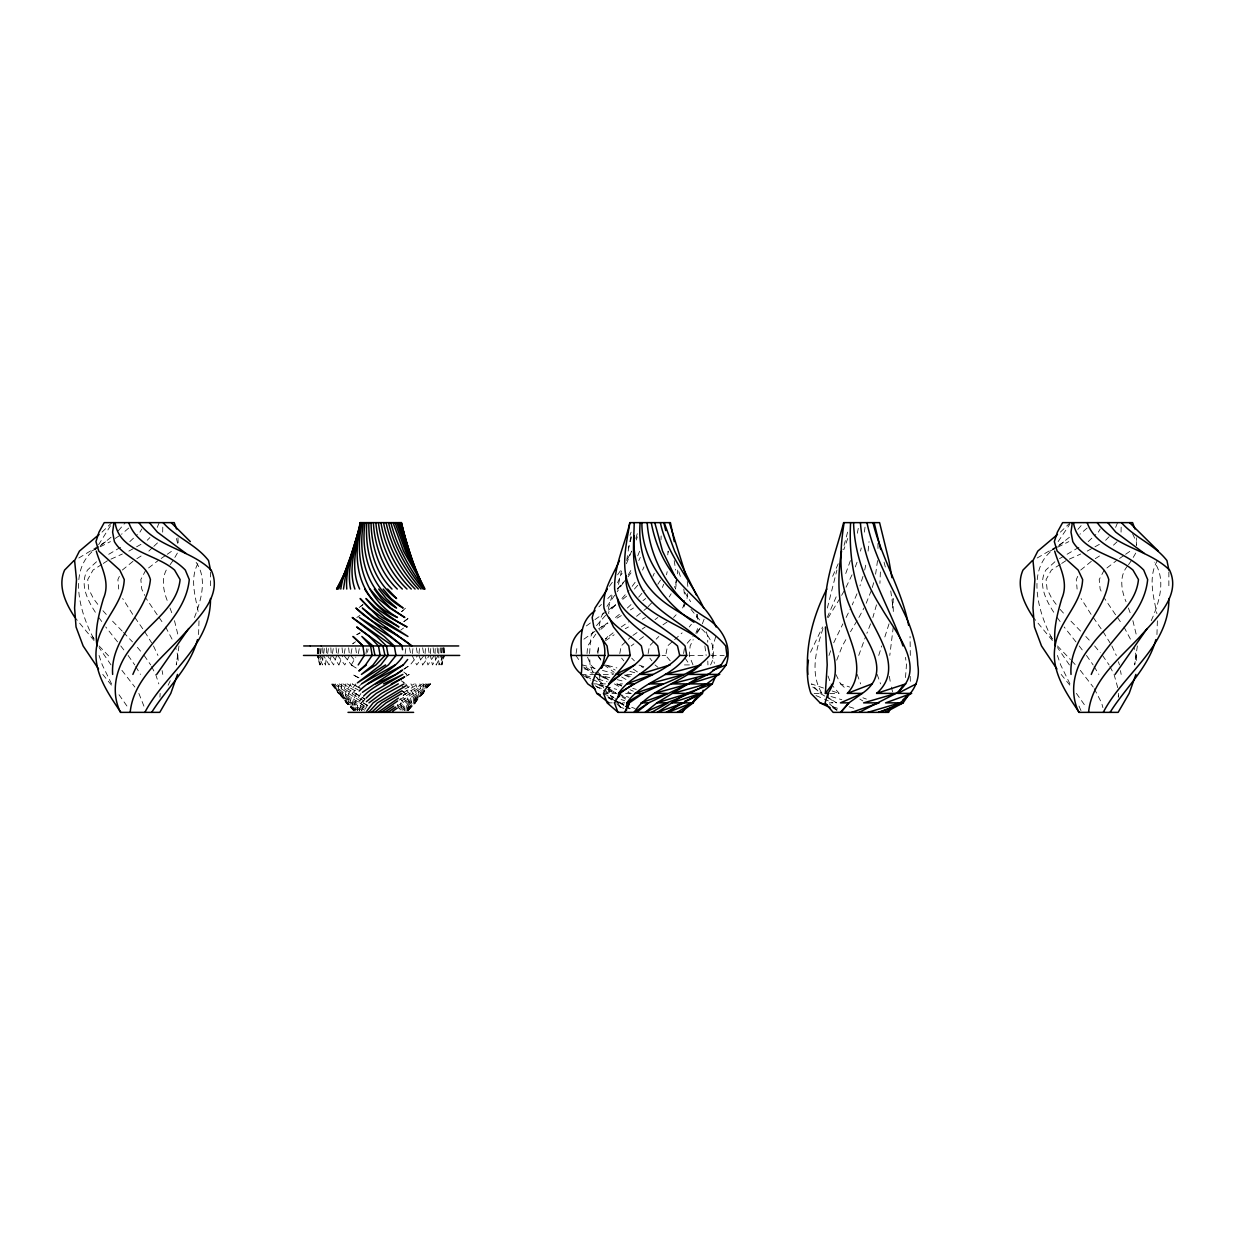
<?xml version="1.0" encoding="UTF-8"?>
<svg xmlns="http://www.w3.org/2000/svg" width="1235" height="1235" viewBox="0 0 1235 1235"><rect width="100%" height="100%" fill="white"/><g stroke="black" fill="none" stroke-linecap="round" stroke-linejoin="round"><path stroke-width="0.75" stroke-dasharray="5 3.75" d="M589.574 653.547L590.793 636.473L593.093 631.733M210.49 571.975L210.475 589.049M320.035 653.547L320.081 647.85M1168.866 571.975L1168.85 589.049M910.318 655.445L910.056 636.473M438.78 653.547L438.873 647.85M880.385 571.975L879.922 583.352M162.68 532.131L162.804 526.434M1121.056 532.131L1121.179 526.434M613.332 699.705L609.025 693.391L609.272 683.897M318.167 653.547L318.337 647.85M322.891 655.445L322.597 664.924L318.368 655.445M661.018 539.71L661.142 535.928M435.044 653.547L435.26 647.85M317.287 653.547L317.596 647.85M159.932 697.173L160.149 693.391M357.394 710.465L357.826 702.869L363.569 696.092M430.444 653.547L430.799 647.85M441.605 655.445L440.941 664.924L444.353 655.445L441.883 664.924L443.519 655.445M178.982 645.951L176.265 664.924L177.778 655.445L175.663 647.541M1137.358 645.951L1134.656 664.924L1136.154 655.445L1134.054 647.541M317.41 653.547L317.982 645.951M676.255 579.555L675.53 589.049L676.857 579.555L674.464 587.459M892.334 608.021L893.106 598.527L893.353 613.702M425.072 653.547L425.535 647.85M587.026 653.547L587.675 645.951L595.81 634.095M893.275 626.979L889.787 655.445M677.382 573.874L677.737 570.076M318.537 653.547L319.078 647.85M868.112 551.103L869.039 541.609M693.005 664.924L689.223 655.445L690.164 645.951L693.206 639.637M419.005 653.547L419.576 647.85M423.466 683.897L422.478 693.391L414.96 702.869L406.176 709.986M667.749 554.901L668.15 551.103L668.181 554.901M320.652 653.547L321.301 647.85M198.573 634.574L199.113 617.5M1156.948 634.574L1157.488 617.5M877.545 560.582L875.507 574.815M687.015 598.527L687.91 590.947M412.32 653.547L413.015 647.85M341.755 683.897L340.582 693.391L346.232 702.869L354.198 709.986M864.392 532.131L865.334 524.535M323.709 653.547L324.45 647.85M325.423 664.924L326.673 655.445M405.867 710.465L406.871 702.869L400.649 693.391M684.607 600.426L683.588 608.021L684.73 604.857M405.157 653.547L405.929 647.85M327.661 653.547L328.495 647.85M597.879 653.547L599.006 645.951M576.081 653.547L577.239 645.951M626.716 560.582L627.596 554.901M332.462 653.547L333.357 647.85M683.588 653.547L684.514 647.85M858.279 528.333L856.642 536.87M338.019 653.547L338.977 647.85M625.975 579.555L617.454 589.049L621.684 570.076M648.128 653.547L649.471 645.951L654.828 640.533M344.241 653.547L345.26 647.85M628.167 551.103L629.541 543.508M351.064 653.547L352.099 647.85M619.8 653.547L621.174 645.951L631.378 636.473M358.335 653.547L359.385 647.85M365.961 653.547L367.011 647.85M629.881 541.609L631.378 533.705M827.357 608.021L836.913 570.076M670.235 660.864L665.696 655.445L667.564 645.951L682.09 632.907M864.701 570.076L866.028 563.747M666.514 574.815L667.178 571.651M597.4 652.281L598.759 645.951M367.428 652.281L368.153 649.116M331.304 655.445L329.112 664.924L323.462 655.445M876.479 604.857L872.867 617.5M860.502 551.103L861.243 547.939M359.308 710.773L361.253 702.869L364.896 699.319M905.487 677.583L906.459 664.924L905.502 657.344M847.596 532.131L842.965 549.513M696.694 617.5L697.528 614.335M889.03 623.829L883.982 639.637M836.712 660.185L842.316 645.951L847.658 636.473M631.594 536.87L628.445 547.939M862.972 576.39L859.977 585.884M872.327 587.459L873.67 582.719M635.855 538.46L637.708 532.131M715.821 636.473L712.904 645.951L712.178 655.445L714.417 663.349M847.719 538.46L843.906 549.513M407.01 710.773L409.511 702.869L405.219 693.391L402.44 691.013M166.246 570.076C161.09 580.188 163.668 591.658 167.651 601.692M878.718 655.445L881.728 645.951M336.723 655.445L333.62 664.924L327.383 655.445M710.542 664.924C717.566 652.142 711.53 636.967 700.847 628.337M426.384 683.897L423.235 693.391L414.003 702.869L404.154 710.248M858.742 655.445L865.642 636.473M822.989 628.569C816.242 649.039 809.542 673.801 822.031 693.391L810.916 693.391M850.406 560.582L844.709 576.39M345.954 683.897L342.635 693.391L346.356 702.869L353.04 709.646M636.226 540.035L637.337 536.87M828.994 655.445L830.646 650.706M810.469 652.281L822.587 626.979M629.973 535.295L631.116 532.131M98.584 544.774L111.474 524.227M695.876 633.308L698.176 626.979M870.567 623.829L866.893 633.308M197.785 563.747C189.464 579.74 195.732 597.231 198.526 613.702M1157.334 560.582C1147.902 577.424 1153.475 596.15 1156.902 613.702M855.299 566.911L857.646 560.582M871.292 590.623L866.167 603.267M702.329 623.829L704.768 617.5M194.435 617.5C201.104 600.426 207.665 578.474 195.994 562.172M662.408 587.459L663.658 584.294M856.997 593.788L852.227 604.857M637.723 555.843L639.653 551.103M338.884 664.924L342.836 655.445M157.231 527.391L159.222 522.637M1115.622 527.391L1117.598 522.637M827.234 617.5L836.805 595.363M361.577 710.773L364.294 704.444M838.225 563.747L831.201 579.555M652.867 576.39L654.257 573.241M852.042 574.815L845.96 587.459M170.276 680.732L167.234 687.061M642.571 570.076L643.975 566.911M833.718 642.802L842.887 623.829M443.272 655.445L438.996 664.924L438.749 655.445M626.407 563.747L631.641 551.103L626.654 560.582M356.421 693.391L352.114 702.869L354.63 710.773M119.363 576.39L117.896 579.555L118.699 589.049M1077.738 576.39L1076.272 579.555L1077.09 589.049M638.804 560.582L640.301 557.417M682.538 608.021L684.02 604.857M617.531 582.719L622.054 573.241M846.114 617.5L850.791 608.021M407.766 710.773L411.703 702.869L409.387 693.391L401.406 685.255M349.536 655.445L344.797 664.924L337.695 655.445M1151.236 620.665C1159.171 602.958 1166.473 579.57 1154.385 562.172M603.39 612.761L600.92 617.5L599.021 626.979L599.639 630.143M145.823 570.076L140.836 579.555L141.763 589.049L144.727 595.363M1104.213 570.076L1099.212 579.555L1100.138 589.049L1102.361 593.788M436.171 664.924L441.204 655.445M858.912 617.5L863.975 608.021M428.576 683.897L423.327 693.391L402.116 710.248M841.622 595.363L844.277 590.623M350.709 683.897L345.291 693.391L347.02 702.869L352.685 709.646M351.28 664.924L355.834 657.02M174.861 557.417L178.519 551.103M1133.236 557.417L1136.895 551.103M857.059 620.665L850.498 631.733M628.26 574.815L631.07 570.076M669.246 596.953L671.145 593.788M839.846 598.527L828.314 617.5M139.941 532.131L141.855 528.966M438.178 655.445L432.451 664.924L430.336 655.445M1098.332 532.131L1100.231 528.966M365.128 709.199L367.999 704.444M360.99 693.391L354.769 702.869L355.757 710.465M657.823 584.294L660.941 579.555M434.241 655.445L427.927 664.924L424.917 655.445M1058.117 541.609L1069.85 524.227M623.335 582.719L617.16 591.75M408.106 710.773L413.416 702.869L413.123 693.391L405.697 683.897M696.864 633.308L701.125 626.979L696.494 632.413M606.941 606.431L616.188 593.109M617.623 574.815L620.881 570.076M170.121 564.657L173.039 560.582M1127.54 566C1118.91 576.081 1121.318 590.392 1126.027 601.692M1128.512 564.657L1131.414 560.582M422.663 664.924L429.471 655.445M632.181 586.332L637.106 579.555M609.38 586.332L612.359 582.272M627.997 576.853L633.076 570.076M423.945 655.445L416.735 664.924L412.089 655.445M430.027 683.897L422.756 693.391L399.723 710.248M355.927 683.897L348.517 693.391L348.208 702.869L353.534 710.773M689.254 626.979L691.384 624.277M403.999 669.138L410.252 664.924L417.723 655.445M596.505 625.636L607.265 613.44M408.955 709.646L414.605 702.869L416.334 693.391L410.931 683.897M617.454 589.049L623.181 582.272M638.665 597.169L644.392 590.392M687.169 643.25L693.02 636.473M118.282 530.772L125.353 522.637M634.435 589.049L637.97 584.973M1077.846 529.414L1083.728 522.637M621.931 598.527L629.032 590.392M607.867 636.473L605.335 639.174L613.795 632.258M648.128 606.663L653.207 601.244M673.584 617.5L676.147 614.783M430.691 683.897L421.521 693.391L398.612 709.199M361.546 683.897L352.237 693.391L349.922 702.869L353.858 710.773M615.292 605.304L608.608 612.081M583.877 639.174L597.045 629.835M408.6 709.646L415.269 702.869L418.989 693.391L415.686 683.897M128.718 528.071L121.539 534.23M147.227 540.266L149.914 537.549M656.155 639.174L658.842 636.473M1087.109 528.071L1079.915 534.23M1105.618 540.266L1110.96 534.832M607.79 598.527L612.622 593.788L608.469 608.021L608.809 613.702M102.011 532.131L111.876 522.637M1060.386 532.131L1070.251 522.637M148.833 551.103L152.584 547.537M153.835 546.364L158.852 541.609M1113.476 545.175L1117.227 541.609M600.827 629.356L607.898 623.428M598.929 606.833L601.46 604.455M129.814 541.609L137.409 534.508M1088.189 541.609L1095.8 534.508M627.349 608.021L631.162 604.455M96.5 561.771L87.469 570.076C79.04 584.973 88.302 601.677 96.716 614.335M1054.891 561.771L1045.844 570.076C1037.724 584.309 1046.03 600.488 1054.072 612.761M608.438 610.121L615.385 604.455M626.593 596.15L621.19 600.642M361.253 702.869L363.877 700.492M401.715 611.572L405.697 608.021L401.653 611.572M407.427 709.986L415.392 702.869L421.042 693.391L419.885 683.897M430.567 683.897L419.638 693.391L398.843 707.084M100.282 545.824L111.536 536.87M1058.673 545.824L1069.911 536.87M122.311 570.076L133.889 560.582M1080.687 570.076L1092.265 560.582M636.55 616.311L642.447 611.572M643.914 610.383L646.862 608.021M615.493 617.5L619.939 613.949M363.059 604.455L358.536 608.021L362.704 604.857M642.956 600.642L645.673 598.527M605.551 640.687L614.165 634.744M148.555 567.961L158.126 560.582M1106.946 567.961L1116.517 560.582M429.656 683.897L417.152 693.391L397.13 706.034L401.9 702.869M611.464 608.021L615.632 604.857M403.83 621.714L409.402 617.5L403.768 621.714M631.162 645.951L633.956 643.852M639.545 639.637L643.728 636.473M655.013 619.615L657.823 617.5M400.727 630.143L403.536 628.044M98.877 546.889C65.949 565.985 79.596 612.822 94.261 639.637M1057.253 546.889C1024.324 565.985 1037.971 612.822 1052.652 639.637M586.378 625.929L593.526 620.665M594.961 619.615L606.91 611.171M662.948 624.879L667.502 621.714M161.168 558.482L165.737 555.318M167.265 554.268L171.819 551.103M1119.558 558.482L1124.112 555.318M1125.641 554.268L1130.21 551.103M632.922 635.423L640.594 630.143M642.123 629.094L645.195 626.979M621.205 626.979L628.908 621.714M427.989 683.897L399.878 701.928M598.543 628.877L607.744 622.764M356.822 617.5L359.956 615.385M115.195 538.46L119.949 535.295M78.793 558.004L105.963 541.609M1037.168 558.004L1057.947 545.824M1059.537 544.774L1064.338 541.609M403.814 669.138L410.252 664.924M101.826 564.38L93.026 570.076L87.716 579.555L88.673 589.049L93.428 598.527L98.491 605.304M103.292 563.438L107.707 560.582M1060.217 564.38L1051.402 570.076L1046.091 579.555L1047.064 589.049L1051.819 598.527L1057.886 606.663M1061.683 563.438L1066.083 560.582M136.869 558.683L141.361 555.843M1095.26 558.683L1099.737 555.843M425.566 683.897L399.245 700.029M621.298 615.601L614.922 619.399M630.421 609.905L633.462 608.021M120.567 547.306L106.102 555.843M1078.958 547.306L1059.491 558.683M356.869 634.574L360.064 632.675M403.227 695.29L422.447 683.897M403.166 695.29L406.438 693.391M403.644 692.434L418.665 683.897M601.553 626.979L608.237 623.196M406.114 676.132L409.186 674.418L405.944 676.132M128.857 551.103L135.047 547.645M136.606 546.796L144.341 542.474M642.354 619.229L645.442 617.5M1087.232 551.103L1093.438 547.645M1094.982 546.796L1102.732 542.474M404.957 689.068L414.281 683.897M356.853 634.744L360.018 633.015M625.265 628.708L628.445 626.979M91.56 551.103L98.429 547.645M100.143 546.796L110.44 541.609M1049.951 551.103L1068.831 541.609M110.949 559.131L122.342 554.021M1069.34 559.131L1080.733 554.021M662.114 655.445L665.696 655.445M689.223 655.445L706.451 655.445M711.252 655.445L724.173 655.445M684.406 664.924L689.778 664.924L684.36 657.02M581.176 674.418L593.634 674.418M594.544 674.418L613.378 674.418M626.716 674.418L633.91 674.418M592.136 683.897L605.49 683.897M621.761 686.089L616.79 683.897L622.486 683.897M603.205 693.391L616.126 693.391L605.49 686.012L616.25 693.391L604.779 687.849M625.666 693.391L631.317 693.391L628.244 691.662M829.658 693.391L839.152 693.391L830.97 683.897M608.917 702.869L612.236 702.869M613.903 702.869L624.74 702.869M829.303 702.869L832.992 702.869L824.501 699.226M609.766 677.737L596.767 674.418L608.438 679.945M617.176 679.636L624.601 681.535M607.62 665.433L616.913 667.919M629.927 671.423L635.5 672.921M603.9 685.904L596.582 683.897L603.143 687.061M605.721 686.398L616.697 689.392M627.658 692.387L631.317 693.391M595.193 668.428L582.441 664.924L593.587 672.303M602.479 670.42L613.424 673.415M630.221 676.409L623.135 674.418L630.097 677.583M616.79 683.897L622.1 685.394M632.737 688.389L636.287 689.392M585.344 675.468L590.793 677.042M598.049 679.157L607.126 681.797M831.001 696.54L841.822 699.705M832.73 706.775L839.954 709.013M618.071 693.946L628.908 697.296M603.159 693.946L613.918 697.296M621.082 699.519L624.663 700.646M849.062 706.775L854.404 708.458M643.836 666.699L638.495 664.924L643.497 667.78M596.613 686.861L601.939 688.636M609.025 691.013L616.126 693.391M823.513 688.049L811.349 683.897L820.163 693.391L836.558 702.869L828.484 697.605M832.205 691.013L839.152 693.391M835.879 674.418L840.572 683.897L849.634 687.061M584.093 668.722L592.954 671.886M594.73 672.519L608.407 679.157M614.505 700.291L622.919 704.135M631.656 707.3L635.145 708.566M862.925 697.806L866.383 699.072M619.136 706.667L624.246 708.566M608.67 698.13L612.066 699.489M613.749 700.168L623.876 704.768M816.011 695.567L822.803 698.485M630.035 689.732L633.354 691.199M586.085 676.61L590.994 678.787M592.63 679.528L602.448 683.897L594.884 675.777M621.298 695.753L626.346 698.13M607.929 696.833L612.853 699.427M358.937 677.861L352.438 674.418L358.582 677.861M619.43 702.869L624.277 705.463M625.898 706.327L632.382 709.77M360.28 688.204L352.253 683.897L360.095 688.204M605.767 664.924L615.231 670.096M347.344 683.897L358.227 689.933M614.382 683.897L620.541 687.355M621.653 676.996L626.238 679.59M342.975 683.897L357.98 692.434M339.193 683.897L365.004 699.072M355.186 693.391L364.865 699.072M364.001 700.971L336.059 683.897M595.332 685.795L601.723 689.593M603.328 690.535L613.641 697.605M367.768 705.71L333.651 683.897M622.409 697.173L625.558 699.072M359.725 702.869L365.992 707.084L344.472 693.391L331.968 683.897M859.869 699.072L862.879 700.971M832.591 707.609L837.098 710.465M583.198 675.36L590.639 680.099M343.917 655.445L351.388 664.924L356.22 668.089M608.006 679.682L600.04 674.418L590.762 664.924L587.52 657.02M364.371 708.134L341.987 693.391L331.057 683.897M364.587 710.248L340.104 693.391L330.949 683.897M633.308 669.138L637.97 672.303M351.388 664.924L356.066 668.089M623.629 704.984L615.015 698.655M625.172 706.034L631.378 710.248M812.769 687.061L822.031 693.391M361.917 710.248L338.869 693.391L331.613 683.897M363.337 702.869L367.906 706.034M401.221 680.732L404.2 682.847L401.607 680.732M359.524 710.248L338.297 693.391L333.049 683.897M604.038 664.924L614.165 672.303M583.63 667.039L592.198 673.353M357.471 710.248L347.637 702.869L338.39 693.391L335.256 683.897M829.565 704.058L837.098 709.986L832.575 706.435M654.982 664.924L657.977 667.301M608.021 696.941L612.498 700.492M355.464 709.986L346.664 702.869L339.162 693.391L338.158 683.897M402.332 691.013L405.219 693.391M403.83 672.041L406.685 674.418L404.046 672.041M616.867 704.058L622.425 708.797M840.572 683.897L845.697 688.636M631.702 658.147L634.419 660.864M1080.548 631.054L1068.707 618.858M122.157 631.054L110.332 618.858M123.485 632.413L132.485 641.891M1057.469 645.951L1070.421 659.505M99.078 645.951L110.764 658.147M1071.702 660.864L1075.531 664.924M1052.405 640.533L1033.324 617.5M94.03 640.533L74.934 617.5M1085.827 636.473L1090.86 641.891M1060.109 609.364L1064.971 614.783M102.953 610.723L106.581 614.783M690.982 609.364L701.465 622.239M1080.301 670.343L1093.237 687.061M121.925 670.343L134.862 687.061M597.586 655.445L601.09 659.505M400.356 698.809L403.799 702.869L404.246 710.465M1094.642 645.951L1100.262 652.728M137.378 647.31L141.886 652.728M1061.158 674.418L1071.007 686.614M102.767 674.418L112.632 686.614M621.622 658.147L623.798 660.864M350.709 655.445L356.159 662.222M1075.947 641.891L1064.138 626.979M117.557 641.891L105.762 626.979M597.045 677.583L603.838 687.972M604.903 689.315L608.129 693.391M1079.189 645.951L1083.357 651.37M120.798 645.951L124.967 651.37M649.857 658.147L651.91 660.864M1057.145 617.5L1060.139 621.56M1076.411 693.391L1086.414 707.609M98.769 617.5L101.764 621.56M119.023 694.734L128.039 707.609M332.153 655.445L338.961 664.924M1115.575 614.783L1104.584 598.527M157.2 614.783L146.193 598.527M1093.253 617.5L1102.068 630.143M1050.769 636.473L1052.683 639.174M1069.402 664.924L1057.453 647.541M134.877 617.5L143.692 630.143M92.393 636.473L94.308 639.174M111.026 664.924L99.062 647.541M1086.476 655.445L1093.129 664.924M128.1 655.445L134.754 664.924M575.803 655.445L579.122 660.185M1102.515 655.445L1109.092 664.924M144.14 655.445L150.701 664.924M1091.076 614.335L1081.026 598.527M132.701 614.335L122.651 598.527M1117.505 617.5L1121.797 623.829M598.666 657.02L600.812 660.185M159.13 617.5L163.421 623.829M1103.133 631.733L1110.003 642.802M144.742 631.733L151.627 642.802M684.669 592.198L690.612 601.692M1094.241 688.636L1101.605 702.869L1102.901 707.609M617.762 702.869L621.714 709.199M1094.087 666.514L1098.857 674.418M135.711 666.514L140.466 674.418M1123.943 626.979L1131.553 641.212M165.567 626.979L173.162 641.212M1069.958 683.897L1060.664 664.924L1057.422 655.445M320.436 655.445L325.469 664.924M111.567 683.897L102.289 664.924L99.047 655.445M1109.91 666.514L1113.229 672.828M151.534 666.514L154.02 671.253M1132.557 533.705L1136.293 541.609L1136.524 545.407L1136.339 537.827M176.42 538.46L178.149 545.407M1111.855 645.951L1116.316 655.445M153.48 645.951L157.941 655.445M138.86 693.391L144.51 707.609M1078.989 706.034L1081.057 710.773M397.33 704.444L400.047 710.773M418.804 655.445L422.756 664.924M696.679 614.335L698.007 621.298M593.032 672.828L590.068 664.924L589.666 657.344M828.021 675.993L830.383 682.322M1128.389 608.021L1130.149 612.761M169.998 608.021L172.344 614.335M857.183 674.418L860.656 683.897M877.174 674.418L880.555 683.897M1114.047 674.418L1117.752 687.694M155.672 674.418L158.836 683.897M1118.416 661.759L1119.466 664.924M678.818 571.651L681.396 579.555M706.204 631.733L707.717 636.473L707.732 642.169M1132.881 620.665L1136.709 636.473M174.49 620.665L178.334 636.473M884.059 562.172L885.711 568.486M891.408 687.061L892.565 691.801M400.387 702.869L402.332 710.773M409.541 647.85L410.576 653.547M1120.485 670.62L1121.164 674.418M416.38 647.85L417.384 653.547M162.109 670.62L162.773 674.418M318.105 655.445L319.741 664.924L317.194 655.445L320.714 664.924L320.019 655.445M890.759 590.947L893.106 608.021M422.648 647.85L423.62 653.547M889.354 676.317L890.62 683.897M428.267 647.85L429.178 653.547M674.202 560.582L675.638 570.076M599.207 674.418L600.611 683.897M433.13 647.85L433.964 653.547M704.876 645.951L706.158 655.445M355.695 647.85L356.483 653.547M437.175 647.85L437.931 653.547M434.967 655.445L436.217 664.924M348.625 647.85L349.304 653.547M687.262 581.453L688.142 589.049M440.339 647.85L440.988 653.547M683.819 589.049L684.653 596.629M342.049 647.85L342.635 653.547M442.547 647.85L443.087 653.547M336.09 647.85L336.568 653.547M1136.154 655.445L1136.771 663.025M177.778 655.445L178.38 663.025M443.797 647.85L444.214 653.547M330.841 647.85L331.181 653.547M444.044 647.85L444.338 653.547M177.964 537.827L178.288 545.407M707.794 661.126L707.948 664.924M326.364 647.85L326.596 653.547M910.195 676.317L910.427 683.897M443.288 647.85L443.458 653.547M608.901 687.694L609.025 693.391M322.767 647.85L322.86 653.547M877.946 543.508L877.992 549.204M441.559 647.85L441.605 653.547M1118.524 693.391L1118.308 697.173L1118.524 693.391M355.526 641.737L352.685 643.852L355.541 641.737"/><path stroke-width="1.5" d="M825.428 626.979L827.203 664.924L825.351 693.391L827.913 693.391C846.531 666.483 824.1 636.689 825.057 608.021C824.995 578.52 836.435 550.825 843.613 522.637L879.582 522.637L888.922 560.582L891.932 577.656M366.826 522.637C364.68 550.825 372.955 581.037 396.574 598.527L387.589 589.049M850.606 522.637C848.954 551.736 852.845 581.469 865.349 608.021C876.032 633.972 904.823 668.706 876.618 693.391L896.07 693.391C928.998 669.524 895.36 632.335 881.558 608.021C865.087 582.549 854.45 553.126 853.57 522.637M634.219 522.637C633.864 544.882 630.483 568.81 642.061 589.049C655.214 611.649 680.67 621.931 699.01 639.174M112.647 674.418C110.054 637.6 147.027 614.181 150.408 579.555C145.313 561.308 123.299 557.294 114.392 541.609L112.617 532.131L113.944 522.637M365.035 522.637C360.141 555.765 372.569 591.256 403.104 608.021L391.032 598.527L383.174 589.049M1071.023 674.418C1068.445 637.6 1105.418 614.181 1108.783 579.555C1103.689 561.308 1081.675 557.294 1072.783 541.609L1071.007 532.131L1072.32 522.637M626.485 710.465L626.901 702.869C641.675 681.025 672.334 677.552 686.737 655.445L685.039 645.951C663.843 624.601 624.493 611.742 625.852 575.757M581.716 674.418C566.85 663.627 567.421 640.162 582.272 629.696M210.49 598.527C211.015 646.414 165.027 673.6 144.881 712.363M1168.881 598.527C1169.406 646.414 1123.418 673.6 1103.256 712.363M634.111 535.928C632.675 554.793 637.816 574.537 650.32 589.049C670.96 613.795 705.463 621.22 725.732 645.951L726.967 655.445L721.178 664.924L708.118 674.418L648.607 702.869L634.08 712.363C649.348 688.729 680.47 683.866 700.245 664.924M343.484 589.049L346.387 570.076L359.802 527.391M363.491 522.637C357.718 554.669 366.008 591.179 396.558 608.021L386.154 598.527L378.728 589.049M618.287 697.173L618.627 693.391C629.016 677.32 649.471 671.794 659.475 655.445L657.746 645.951C644.114 630.483 620.402 621.236 617.438 598.527M362.225 522.637C353.611 558.127 364.402 598.311 397.485 617.5C357.301 600.333 351.543 560.397 361.253 522.637M841.544 551.103C837.438 576.328 837.608 602.618 846.006 626.979C853.354 648.005 865.272 674.078 847.38 693.391L862.277 693.391C896.795 669.524 860.162 634.543 850.514 608.021C838.426 581.222 839.584 551.026 844.138 522.637M130.184 712.363C133.318 680.022 161.229 658.703 181.777 636.473C197.26 618.889 223.334 595.764 211.185 570.076C190.314 549.544 156.49 547.275 138.86 522.637M907.416 696.54L903.155 702.869L878.533 712.363C900.562 706.806 922.252 689.917 917.759 664.924C917.25 648.529 912.974 632.459 906.336 617.5C891.932 586.471 873.824 556.599 866.985 522.637M1088.575 712.363C1091.709 680.022 1119.605 658.703 1140.152 636.473C1155.636 618.889 1181.71 595.764 1169.576 570.076C1148.704 549.544 1114.881 547.275 1097.236 522.637M674.31 541.609L670.42 522.637L629.85 522.637C626.454 544.419 619.893 568.177 630.39 589.049C647.619 618.025 684.051 624.308 707.763 645.951L709.677 655.445C688.296 679.96 652.651 683.943 626.901 702.869L629.341 702.869L643.111 693.391L634.898 693.391L663.025 683.897L648.869 683.897L684.128 674.418L665.202 674.418L701.079 664.924M696.679 678.633L656.881 702.869L645.149 712.363C672.581 698.531 708.087 691.693 726.118 664.924C732.849 646.044 721.842 627.21 705.571 617.5C672.319 596.551 641.521 564.472 641.891 522.637M360.589 522.637C356.961 544.373 349.875 567.884 359.617 589.049M340.783 589.049C344.318 566.062 357.502 545.855 360.25 522.637L401.406 522.637L408.492 551.103M808.416 660.185C806.517 671.161 807.196 682.847 810.916 693.391L820.086 702.869L830.09 707.609M356.097 541.609C352.917 557.124 349.412 573.627 354.908 589.049M703.178 690.226L702.453 693.391L692.279 702.869L677.197 712.363M360.219 522.637C355.803 544.465 346.001 566.464 350.601 589.049M619.368 696.54L620.171 693.391C638.418 678.185 663.951 673.739 679.698 655.445L686.737 655.445M360.527 522.637C355.68 544.666 345.044 566.047 346.773 589.049M629.85 522.637C624.848 544.759 613.965 565.97 614.629 589.049C619.8 620.587 656.85 627.287 677.506 645.951L679.698 655.445M197.476 639.637C189.912 667.996 166.771 688.096 151.689 712.363M1155.852 639.637C1148.288 667.996 1125.162 688.096 1110.08 712.363M177.516 674.418L170.785 693.391L159.778 712.363L120.474 712.363C109.483 690.072 116.985 663.843 132.778 645.951C147.938 623.783 177.269 608.16 180.094 579.555L174.583 570.076C155.795 553.589 119.255 551.752 115.117 522.637M1135.907 674.418L1129.16 693.391L1118.154 712.363L1078.865 712.363C1067.858 690.072 1075.361 663.843 1091.153 645.951C1106.328 623.783 1135.644 608.16 1138.469 579.555L1132.958 570.076C1114.186 553.589 1077.63 551.752 1073.493 522.637M338.714 589.049L348.733 562.172M601.152 668.089C605.32 658.456 606.632 647.634 601.445 638.047M628.353 706.034L629.341 702.869L624.617 712.363M601.599 668.089L608.454 655.445L607.08 645.951L593.834 626.979L592.183 617.5L594.977 608.021L607.388 589.049M353.38 551.103L355.232 546.364M337.309 589.049L348.718 563.747M349.412 560.582L352.716 552.678M890.713 707.609L888.66 712.363L833.146 712.363L825.073 702.869L827.913 693.391L827.975 697.173M715.791 675.993L712.302 683.897L700.724 693.391L666.082 712.363M826.802 589.049C813.371 615.37 805.39 644.701 807.798 674.418M619.445 560.582C612.853 575.742 602.093 590.7 603.992 608.021C609.488 626.222 629.078 633.2 641.382 645.951L643.373 655.445C633.046 671.253 610.677 675.174 603.544 693.391L607.141 702.869L618.087 712.363M132.886 674.418C146.965 640.131 185.59 617.963 189.279 579.555L185.327 570.076C168.284 552.153 137.61 548.139 128.795 522.637M1091.261 674.418C1105.356 640.131 1143.965 617.963 1147.655 579.555L1143.718 570.076C1126.66 552.153 1096.001 548.139 1087.17 522.637M343.978 574.815L336.599 589.049L341.308 581.145M685.317 707.609L682.569 712.363L617.948 712.363L614.474 702.869L620.171 693.391L618.627 693.391L632.69 684.854M188.739 628.569L156.706 674.418M1147.114 628.569L1115.082 674.418M609.04 617.5L613.502 626.979L628.8 645.951L630.19 655.445C624.864 666.205 614.876 674.001 608.824 683.897M680.67 712.363L693.175 702.869L697.096 696.54M358.227 664.924L364.325 655.445L362.889 645.951L352.963 636.473L363.198 645.951M885.325 712.363L903.155 702.869L885.557 702.869L911.662 693.391L897.799 693.391L902.893 685.487M695.181 698.809L692.279 702.869L667.78 712.363L681.272 702.869M825.351 693.391L832.622 683.897M366.826 711.005L373.124 702.869L386.91 693.391L404.015 683.897M602.788 664.924L595.27 674.418L592.136 683.897L596.798 693.391L608.917 702.869M362.38 692.326L403.289 664.924L407.658 659.505M402.548 656.804C391.943 672.488 372.167 677.722 359.184 691.013M363.569 696.092C374.498 684.9 389.92 679.42 402.44 670.204M840.85 712.363L848.908 702.869L862.277 693.391L840.433 702.869L848.908 702.869L840.433 712.363M368.601 712.363L377.416 702.869L406.238 685.626M595.038 610.723C573.21 625.96 584.433 652.636 581.176 674.418L587.752 683.897L595.316 689.176M73.992 560.582L64.606 570.076C57.319 586.285 65.949 603.9 74.934 617.5M1032.383 560.582L1022.981 570.076C1015.695 586.285 1024.324 603.9 1033.324 617.5M902.739 700.168L906.83 696.092M366.116 698.13L370.963 693.391L402.872 674.418L383.545 683.897M371.611 712.363L381.754 702.869L401.854 690.797M358.922 670.852L365.545 664.924L372.167 655.445L370.608 645.951L361.87 636.473L372.985 645.951L374.977 655.445M366.378 701.681L376.243 693.391L404.586 676.996M374.761 712.363L386.076 702.869L401.977 693.391M359.246 670.852L366.409 664.924M99.078 534.508L79.426 551.103L74.609 560.582L76.493 579.555L74.594 608.021L76.045 626.979L83.131 645.951L98.553 669M609.272 683.897L620.989 674.418L615.57 674.418L634.836 664.924M1057.453 534.508L1037.801 551.103L1032.985 560.582L1034.884 579.555L1032.969 608.021L1034.436 626.979L1041.506 645.951L1056.928 669M636.673 712.363L648.607 702.869L640.934 702.869L667.517 693.391L654.365 693.391L689.022 683.897L671.392 683.897L708.118 674.418M378.003 712.363L398.38 698.13M368.956 702.869L381.584 693.391L398.303 683.897M381.306 712.363L397.639 700.971M384.594 712.363L393.733 706.034M387.821 712.363L395.648 707.084M392.514 711.298L397.269 708.134M402.193 670.204L395.756 674.418L375.702 683.897M385.552 664.924L357.424 682.847L380.766 664.924L388.13 655.445L386.431 645.951L376.752 636.473L352.222 617.5L392.761 645.951M403.289 664.924L367.953 683.897M651.555 712.363L668.15 702.869L656.881 702.869L688.188 693.391M395.076 664.924L361.546 683.897L388.423 664.924L396.018 655.445L394.274 645.951L384.255 636.473L359.308 617.5L389.797 636.473L402.44 645.951L355.927 608.021C371.828 624.493 394.567 631.224 411.78 645.951L372.6 617.5L362.334 608.021L374.406 617.5L407.951 636.473L378.774 617.5L360.126 598.527L369.018 608.021L382.155 617.5L398.967 626.979L384.996 617.5L374.128 608.021L365.946 598.527L375.903 608.021L389.889 617.5L407.102 626.979C389.889 618.303 374.745 605.598 364.665 589.049M391.325 683.897L404.324 676.996M897.799 693.391L916.231 683.897M859.159 712.363L896.07 693.391L863.62 702.869L879.15 702.869L851.594 712.363M684.53 701.418L702.453 693.391L672.89 693.391L706.698 683.897M712.641 670.343L726.118 664.924M847.38 693.391L872.018 683.897M683.819 702.869L657.236 712.363L686.537 693.391L712.302 683.897L689.331 683.897L719.727 674.418L687.91 674.418L721.178 664.924M876.618 693.391L905.749 683.897M700.724 693.391L671.346 702.869L693.175 702.869M670.111 664.924L639.251 674.418L652.883 674.418L626.593 683.897L634.25 683.897M867.757 712.363L900.022 702.869M303.702 645.951L310.047 645.951M310.309 645.951L321.085 645.951M321.332 645.951L458.71 645.951M303.47 655.445L337.078 655.445M337.433 655.445L459.713 655.445M570.647 655.445L605.104 655.445M608.454 655.445L630.19 655.445M643.373 655.445L659.475 655.445M348.008 712.363L413.617 712.363M820.086 702.869L827.311 705.108M596.798 693.391L600.195 694.734M385.181 626.979L398.982 636.473M1168.881 570.076L1166.951 560.582C1154.694 544.697 1134.733 537.596 1121.442 522.637M1144.397 553.465L1115.745 532.131L1107.749 522.637M186.022 553.465L157.37 532.131L149.358 522.637M693.931 622.239C660.432 600.349 636.349 563.793 640.162 522.637M163.066 522.637C176.358 537.596 196.303 544.697 208.561 560.582L210.506 570.076M190.329 541.609L171.202 522.637M1158.384 551.103L1129.577 522.637M686.027 603.946C663.921 582.441 649.301 553.589 647.171 522.637M406.994 589.049C388.763 571.666 378.064 547.599 375.841 522.637M411.27 589.049C393.162 571.388 381.491 547.738 378.404 522.637M402.317 589.049C384.131 571.836 374.714 547.352 373.371 522.637M415.068 589.049C397.253 571.018 384.872 547.769 380.982 522.637M397.284 589.049C379.33 571.851 371.473 547.012 371.025 522.637M369.96 589.049L378.172 598.527L389.781 608.021L404.802 617.5L390.723 608.021L381.183 598.527L374.313 589.049M418.325 589.049C401.004 570.555 388.176 547.692 383.56 522.637M392.004 589.049C374.452 571.743 368.447 546.58 368.833 522.637M420.981 589.049C404.401 570.014 391.325 547.537 386.107 522.637M423.018 589.049C407.396 569.412 394.243 547.306 388.562 522.637M1079.205 712.363C1066.037 692.85 1050.645 670.806 1055.107 645.951C1058.596 621.498 1081.613 604.378 1082.632 579.555L1078.17 570.076L1057.145 551.103L1054.32 541.609L1057.392 532.131L1062.609 522.637L1132.588 522.637L1134.919 528.966M120.829 712.363C107.661 692.85 92.27 670.806 96.731 645.951C100.205 621.498 123.238 604.378 124.256 579.555L119.78 570.076L98.769 551.103L95.944 541.609L99.001 532.131L104.219 522.637L174.212 522.637L176.528 528.966M675.699 577.98L662.531 551.103L654.766 522.637M716.099 626.979C706.543 604.054 683.187 590.978 670.312 570.076C660.617 555.858 654.38 539.525 651.262 522.637M703.718 608.021C690.072 579.215 667.054 554.731 660.354 522.637M420.023 579.555L404.555 541.609L398.318 522.637M696.617 595.363L674.634 551.103L664.183 522.637M902.986 645.951C888.768 604.903 863.558 567.081 860.409 522.637M418.511 577.98L399.553 522.637M396.821 522.637L407.087 551.103L424.315 589.049C410.005 568.717 396.898 547.012 390.893 522.637M395.061 522.637L405.512 551.103L425.025 589.049L403.536 551.103L393.07 522.637M420.502 581.145L421.475 584.294M414.759 568.486L400.48 522.637M669.37 522.637L686.259 576.39M872.975 522.637C881.481 558.066 901.735 589.558 908.651 625.404M411.286 559.007L401.113 522.637M880.725 549.513L874.133 522.637M1054.675 551.103C1059.121 566.618 1069.139 581.855 1061.791 598.527C1057.33 613.888 1052.946 629.835 1055.385 645.951M96.284 551.103C100.745 566.618 110.764 581.855 103.416 598.527C98.954 613.888 94.555 629.835 97.009 645.951M663.782 522.637L665.727 530.556M401.39 522.637L405.188 540.035M401.051 522.637L402.533 530.556M401.9 645.951L402.595 649.749M380.148 655.445L373.094 664.924L361.423 674.418L375.934 664.924L384.98 655.445L382.881 645.951L356.683 626.979L369.311 636.473L378.497 645.951L380.148 655.445"/></g></svg>
